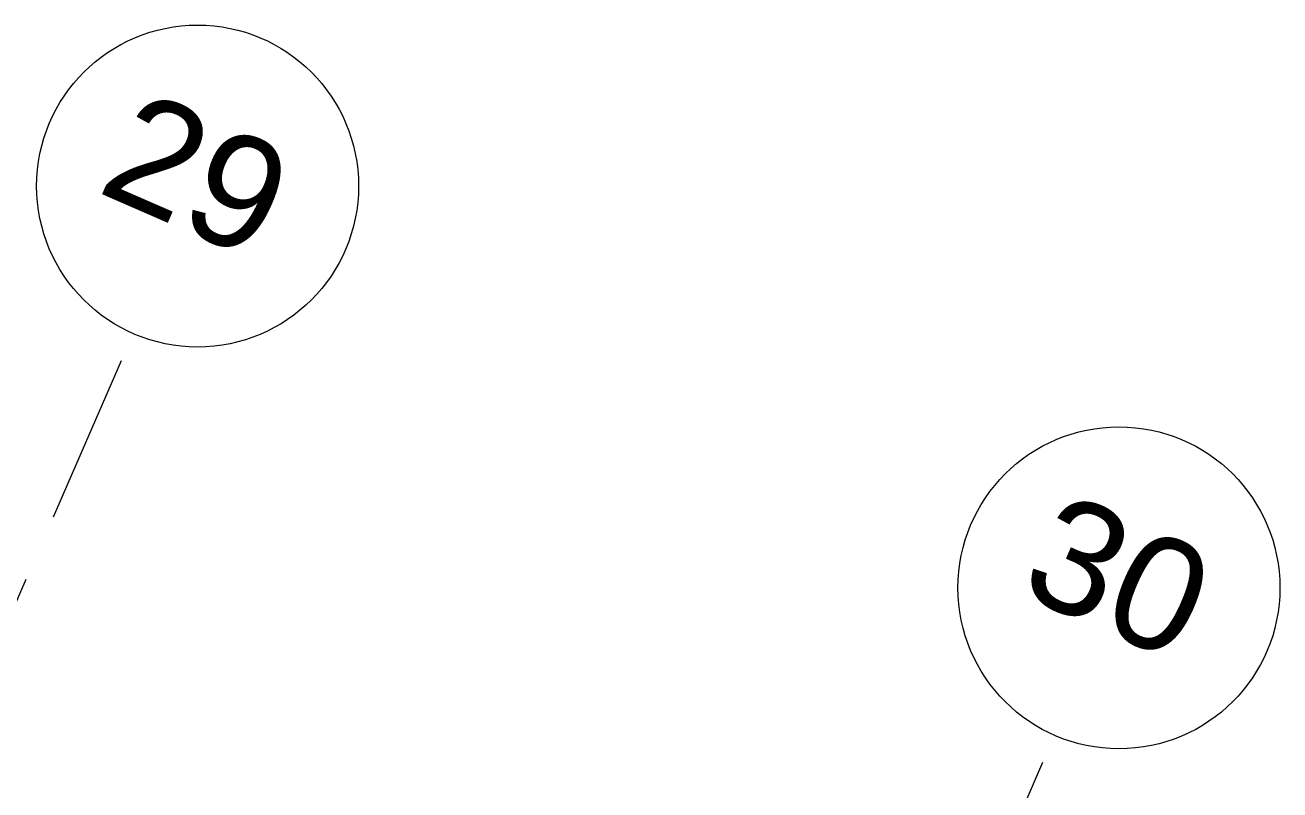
# Model space of a CAD drawing. Header units: millimetres. Extents: x -37281 to 954596, y -59787 to 956680.
# Drawn here: x 881381 to 885278, y -28361 to -25986 of the extents above; entities that cross this region are included whole.
import ezdxf
from ezdxf.enums import TextEntityAlignment as Align

# ---------------------------------------------------------------- set-up
doc = ezdxf.new("R2010")
doc.units = ezdxf.units.MM
doc.header["$MEASUREMENT"] = 0
doc.linetypes.add('Double Dashed', pattern=[1093.611073, 529.166651, -211.666656, 141.111112, -211.666656])
doc.layers.add('New_A-15-MG_Structural_Grid_Phase_2', color=7, linetype='Continuous')
doc.layers.add('New_A-15-MG_Structural_Grid_Phase_2_Pen_No__222', color=7, linetype='Continuous', lineweight=13, true_color=0x65af33)
doc.styles.add('GENERATED_STYLE_4', font='')
doc.styles.get('GENERATED_STYLE_4').set_extended_font_data('Swis721 BT')

# ---------------------------------------------------------------- blocks, each defined once
blk = doc.blocks.new('Standard grid marker_14')
at = {"layer": 'New_A-15-MG_Structural_Grid_Phase_2_Pen_No__222', "linetype": 'Double Dashed'}
blk.add_line((20268.4, 0), (27450.4, 0), dxfattribs=at)
at = {"layer": 'New_A-15-MG_Structural_Grid_Phase_2_Pen_No__222', "linetype": 'Continuous'}
blk.add_circle((27950.4, 0), 500, dxfattribs=at)
at = {"layer": 'New_A-15-MG_Structural_Grid_Phase_2_Pen_No__222', "style": 'GENERATED_STYLE_4'}
for tag, p in [('AC_MarkerText_1_0', (-500, 36.5)), ('AC_MarkerText_1_1', (27950.4, 36.5))]:
    blk.add_attdef(tag, text='', height=350, rotation=270, dxfattribs=at).set_placement(p, align=Align.MIDDLE_CENTER)

msp = doc.modelspace()

# ---------------------------------------------------------------- block references
at = {"layer": 'New_A-15-MG_Structural_Grid_Phase_2', "color": 8, "linetype": 'Continuous', "lineweight": 15}
ref = msp.add_blockref('Standard grid marker_14', (870744.4, -52106.2), dxfattribs=dict(at, zscale=1000, rotation=66.44041158399293))
ref.add_attrib('AC_MarkerText_1_1', '29', dxfattribs={"layer": 'New_A-15-MG_Structural_Grid_Phase_2_Pen_No__222', "color": 85, "true_color": 0x65af33, "height": 350, "rotation": 336.4404, "style": 'GENERATED_STYLE_4'}).set_placement((881916.2, -26449.3), align=Align.MIDDLE_CENTER)
ref = msp.add_blockref('Standard grid marker_14', (873606.3, -53354.1), dxfattribs=dict(at, zscale=1000, rotation=66.44041158399293))
ref.add_attrib('AC_MarkerText_1_1', '30', dxfattribs={"layer": 'New_A-15-MG_Structural_Grid_Phase_2_Pen_No__222', "color": 85, "true_color": 0x65af33, "height": 350, "rotation": 336.4404, "style": 'GENERATED_STYLE_4'}).set_placement((884778.1, -27697.1), align=Align.MIDDLE_CENTER)

doc.saveas('drawing.dxf')
